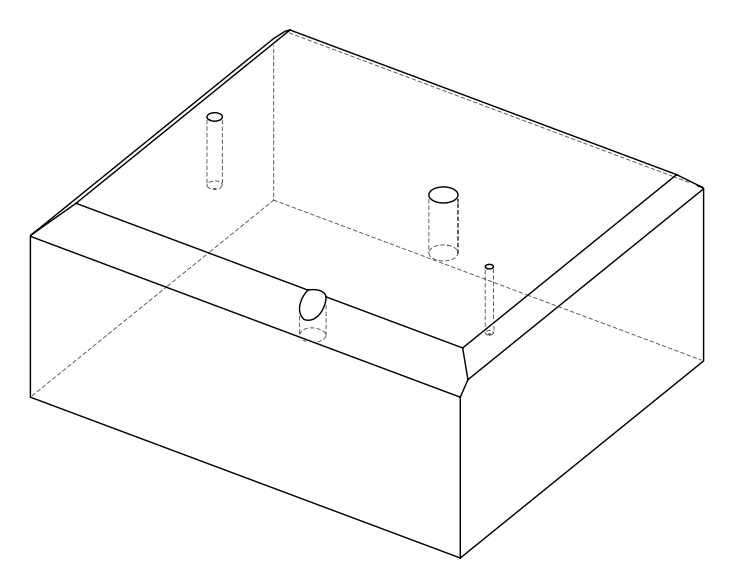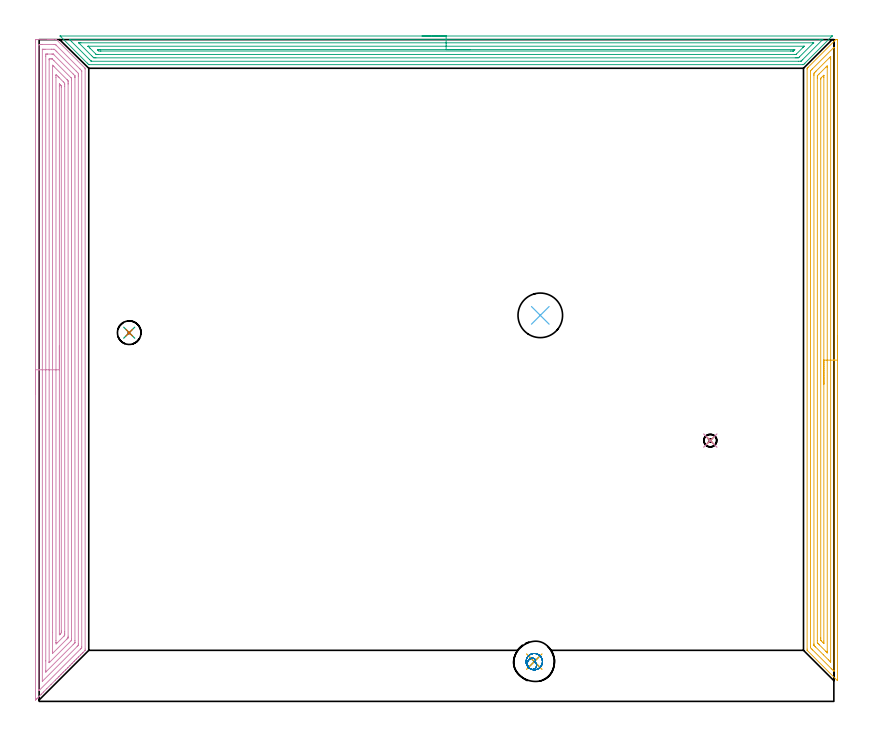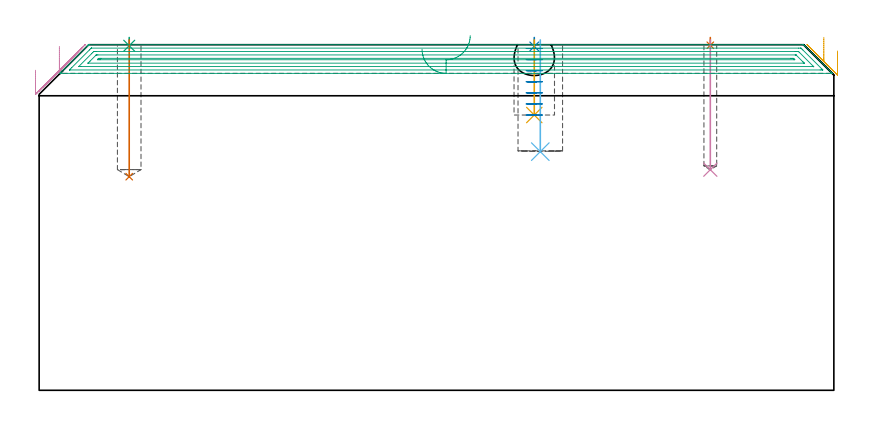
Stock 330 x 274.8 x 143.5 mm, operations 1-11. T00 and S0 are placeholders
(PLAN: 12 operations, 6 tool changes, 62 min)
(1 SPOT_DRILL | STEP1POCKET | NXT0321_9005460120000 | 0.03 min | 0 mm3)
(2 SPOT_DRILL_1 | STEP1POCKET_1 | NXT0321_9005460120000 | 0.03 min | 4 mm3)
(3 SPOT_DRILL_2 | STEP1POCKET_3 | NXT0321_9005460120000 | 0.03 min | 8 mm3)
(4 DRILL_BLIND_HOLE_INTO_CENTER | STEP1POCKET | UGT0301_448 | 0.22 min | 1104 mm3)
(5 DRILL_BLIND_HOLE_INTO_CENTER_1 | STEP1POCKET_1 | NXT0301_128 | 0.13 min | 3169 mm3)
(6 INDEXABLE_INSERT_DRILL_BLIND_HOLE_FROM_SOLID | STEP1POCKET_2 | NXT0302_008 | 0.19 min | 11863 mm3)
(7 DRILL_BLIND_HOLE_INTO_CENTER_2 | STEP1POCKET_3 | UGT0301_212 | 0.23 min | 3970 mm3)
(8 MILL_ROUGH_BLIND_HOLE_CONTOUR | STEP1POCKET_1 | NXT0201_013 | Spiral | 1 min | 3295 mm3)
(9 AREA_MILL | FG_CHAMFER_SURFACE | UGT0205_001 | 12.55 min | 23156 mm3)
(10 AREA_MILL_1 | FG_CHAMFER_SURFACE_1 | UGT0205_001 | 16.93 min | 57212 mm3)
(11 AREA_MILL_2 | FG_CHAMFER_SURFACE_2 | UGT0205_001 | 10.41 min | 20987 mm3)
(12 AREA_MILL_3 | FG_CHAMFER_SURFACE_3 | UGT0205_001 | 20.3 min | 69026 mm3)
(TOOL NXT0321_9005460120000 | NC Spot Drill, 142deg, 12mm, Carbide, Uncoated | D12 PA142 FL30 Z2)
(TOOL UGT0301_448 | Carbide Drill 5.3 mm | D5.3 PA118 FL52 Z2)
(TOOL NXT0301_128 | Carbide Drill 12mm [861.1-1200-036A1-GP GC34] | D12 PA150 FL37.4 Z2)
(TOOL NXT0302_008 | Index. Insert Drill 18.5mm [880-D1850L25-05] | D18.5 PA176 FL93 Z2)
(TOOL UGT0301_212 | Twist Drill 9.8 mm | D9.8 PA118 FL83 Z2)
(TOOL NXT0201_013 | ENDMILL 10mm | D10 FL30 Z4)
(TOOL UGT0205_001 | Chamfer Mill 20 x 3 x 45 deg. | D20 FL50 Z2)
(OP 1 SPOT_DRILL)
G17 G21 G94 G90
T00 M6
G54
G17 G0 G90 X278.7 Y108.3 S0 M3
G43 Z153.5 H0
G94 G81 G98 Z143.272 F250. R146.5
G80
M5
M2
(OP 2 SPOT_DRILL_1)
G17 G21 G94 G90
T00 M6
G54
G17 G0 G90 X205.6 Y16.5 S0 M3
G43 Z153.5 H0
G94 G81 G98 Z142.777 F250. R146.5
G80
M5
M2
(OP 3 SPOT_DRILL_2)
G17 G21 G94 G90
T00 M6
G54
G17 G0 G90 X37.4 Y153.1 S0 M3
G43 Z153.5 H0
G94 G81 G98 Z143.078 F250. R146.5
G80
M5
M2
(OP 4 DRILL_BLIND_HOLE_INTO_CENTER)
G17 G21 G94 G90
T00 M6
G54
G17 G0 G90 X278.7 Y108.3 S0 M3
G43 Z153.5 H0
G94 G81 G98 Z91.6 F250. R145.5
G80
M5
M2
(OP 5 DRILL_BLIND_HOLE_INTO_CENTER_1)
G17 G21 G94 G90
T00 M6
G54
G17 G0 G90 X205.6 Y16.5 S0 M3
G43 Z153.5 H1
G94 G81 G98 Z114.3 F250. R145.5
G80
M5
M2
(OP 6 INDEXABLE_INSERT_DRILL_BLIND_HOLE_FROM_SOLID)
G17 G21 G94 G90
T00 M6
G54
G17 G0 G90 X208.1 Y160.3 S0 M3
G43 Z153.5 H1
G94 G81 G98 Z99.1 F250. R145.5
G80
M5
M2
(OP 7 DRILL_BLIND_HOLE_INTO_CENTER_2)
G17 G21 G94 G90
T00 M6
G54
G17 G0 G90 X37.4 Y153.1 S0 M3
G43 Z153.5 H0
G94 G81 G98 Z88.7 F250. R145.5
G80
M5
M2
(OP 8 MILL_ROUGH_BLIND_HOLE_CONTOUR)
G17 G21 G94 G90
T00 M6
G54
G17 G0 G90 X205.6 Y16.5 S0 M3
G43 Z153.5 H0
Z141.9
G94 G3 X206.04 Y17.301 R0.522 F250.
X204.689 Y17.935 R1.391
X202.741 Y15.969 R2.25
X204.152 Y13.424 R2.488
X208.676 Y15.052 R3.4
X204.152 Y13.424 R-3.4
X206.414 Y14.238 R1.7
X205.6 Y16.5 R1.7
G0 Z137.3
G3 X206.04 Y17.301 R0.522
X204.689 Y17.935 R1.391
X202.741 Y15.969 R2.25
X204.152 Y13.424 R2.488
X208.676 Y15.052 R3.4
X204.152 Y13.424 R-3.4
X206.414 Y14.238 R1.7
X205.6 Y16.5 R1.7
G0 Z132.7
G3 X206.04 Y17.301 R0.522
X204.689 Y17.935 R1.391
X202.741 Y15.969 R2.25
X204.152 Y13.424 R2.488
X208.676 Y15.052 R3.4
X204.152 Y13.424 R-3.4
X206.414 Y14.238 R1.7
X205.6 Y16.5 R1.7
G0 Z128.1
G3 X206.04 Y17.301 R0.522
X204.689 Y17.935 R1.391
X202.741 Y15.969 R2.25
X204.152 Y13.424 R2.488
X208.676 Y15.052 R3.4
X204.152 Y13.424 R-3.4
X206.414 Y14.238 R1.7
X205.6 Y16.5 R1.7
G0 Z123.5
G3 X206.04 Y17.301 R0.522
X204.689 Y17.935 R1.391
X202.741 Y15.969 R2.25
X204.152 Y13.424 R2.488
X208.676 Y15.052 R3.4
X204.152 Y13.424 R-3.4
X206.414 Y14.238 R1.7
X205.6 Y16.5 R1.7
G0 Z118.9
G3 X206.04 Y17.301 R0.522
X204.689 Y17.935 R1.391
X202.741 Y15.969 R2.25
X204.152 Y13.424 R2.488
X208.676 Y15.052 R3.4
X204.152 Y13.424 R-3.4
X206.414 Y14.238 R1.7
X205.6 Y16.5 R1.7
G0 Z114.3
G3 X206.04 Y17.301 R0.522
X204.689 Y17.935 R1.391
X202.741 Y15.969 R2.25
X204.152 Y13.424 R2.488
X208.676 Y15.052 R3.4
X204.152 Y13.424 R-3.4
X206.414 Y14.238 R1.7
X205.6 Y16.5 R1.7
G0 Z153.5
M5
M2
(OP 9 AREA_MILL)
G17 G21 G94 G90
T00 M6
G54
G17 G0 G90 X159. Y276.3 S1061 M3
G43 Z153.5 H0
Z141.6
G94 G1 X159.038 Z140.728 F250.
X159.152 Z139.863
X159.341 Z139.012
X159.603 Z138.18
X159.937 Z137.374
X160.34 Z136.6
X160.808 Z135.864
X161.34 Z135.172
X161.929 Z134.529
X162.572 Z133.94
X163.264 Z133.408
X164. Z132.94
X164.774 Z132.537
X165.58 Z132.203
X166.412 Z131.941
X167.264 Z131.752
X168.128 Z131.638
X169. Z131.6
X329.199
X329.293 Y276.298
X329.295 Y276.297 Z131.601
X329.293 Y276.292 Z131.606
X328.712 Y275.711 Z132.189
X317.979 Y264.979 Z142.921
X317.57 Y264.569 Z143.327
X317.404 Y264.404 Z143.49
X317.1 Y264.4 Z143.5
X20.9
X20.596 Y264.404 Z143.49
X20.43 Y264.569 Z143.327
X20.021 Y264.979 Z142.92
X20.008 Y264.992 Z142.907
X9.004 Y275.995 Z131.904
X8.851 Y276.148 Z131.749
X8.707 Y276.293 Z131.605
X8.705 Y276.297 Z131.6
X8.707 Y276.299 Z131.599
X8.801 Y276.3 Z131.6
X169.
Y274.886 Z133.014
X324.314
X325.13 Y274.885 Z133.015
X325.206 Y274.884 Z133.016
X325.357 Y274.879 Z133.021
X325.413 Y274.873 Z133.027
X325.394 Y274.85 Z133.05
X325.357 Y274.81 Z133.09
X325.245 Y274.695 Z133.205
X325.13 Y274.579 Z133.321
X317.1 Y266.55 Z141.35
X316.769 Y266.222 Z141.678
X316.43 Y265.89 Z142.01
X316.355 Y265.821 Z142.079
X316.281 Y265.817 Z142.083
X316.208 Y265.816 Z142.084
X315.392 Y265.814 Z142.086
X21.792 Y265.815 Z142.085
X21.716 Y265.817 Z142.083
X21.666 Y265.82 Z142.08
X21.637 Y265.824 Z142.076
X21.623 Y265.836 Z142.064
X21.563 Y265.89 Z142.01
X20.9 Y266.55 Z141.35
X13.532 Y273.918 Z133.982
X12.87 Y274.581 Z133.319
X12.649 Y274.81 Z133.09
X12.585 Y274.879 Z133.021
X12.718 Y274.883 Z133.017
X12.795 Y274.885 Z133.015
X169. Y274.886 Z133.014
Y273.472 Z134.428
X321.116 Y273.471 Z134.429
X321.297 Y273.47 Z134.43
X321.561 Y273.465 Z134.435
X321.562 Y273.464 Z134.436
X321.561 Y273.461 Z134.439
X315.774 Y267.674 Z140.226
X315.541 Y267.449 Z140.451
X315.316 Y267.235 Z140.665
X314.868 Y267.231 Z140.669
X314.424 Y267.229 Z140.671
X313.978 Y267.228 Z140.672
X23.576 Y267.229 Z140.671
X23.128 Y267.231 Z140.669
X22.684 Y267.236 Z140.664
X22.232 Y267.674 Z140.226
X21.792 Y268.108 Z139.792
X16.439 Y273.462 Z134.438
X16.437 Y273.469 Z134.431
X16.439 Y273.47 Z134.43
X16.885 Y273.471 Z134.429
X17.331 Y273.472 Z134.428
X169.
Y272.057 Z135.843
X317.46
X317.601 Y272.055 Z135.845
X317.671 Y272.052 Z135.848
X317.69 Y272.05 Z135.85
X317.686 Y272.045 Z135.855
X317.442 Y271.793 Z136.107
X317.293 Y271.642 Z136.258
X317.1 Y271.449 Z136.451
X314.424 Y268.774 Z139.126
X314.316 Y268.674 Z139.226
X314.29 Y268.651 Z139.249
X314.245 Y268.648 Z139.252
X314.143 Y268.645 Z139.255
X313.939 Y268.643 Z139.257
X24.392
X23.984 Y268.644 Z139.256
X23.78 Y268.646 Z139.254
X23.731 Y268.649 Z139.251
X23.709 Y268.652 Z139.248
X23.68 Y268.678 Z139.222
X23.576 Y268.775 Z139.125
X21.107 Y271.242 Z136.658
X20.9 Y271.449 Z136.451
X20.374 Y271.982 Z135.918
X20.315 Y272.046 Z135.854
X20.312 Y272.051 Z135.849
X20.322 Y272.053 Z135.847
X20.365 Y272.055 Z135.845
X20.543 Y272.057 Z135.843
X169.
Y270.643 Z137.257
X313.239
X313.532 Y270.64 Z137.26
X313.806 Y270.636 Z137.264
X313.532 Y270.33 Z137.57
X313.356 Y270.156 Z137.744
X313.29 Y270.094 Z137.806
X313.261 Y270.07 Z137.83
X313.231 Y270.064 Z137.836
X312.931 Y270.059 Z137.841
X312.639 Y270.057 Z137.843
X312.041
X25.653
X25.361 Y270.059 Z137.841
X24.755 Y270.064 Z137.836
X24.468 Y270.331 Z137.569
X24.449 Y270.35 Z137.55
X24.182 Y270.636 Z137.264
X24.468 Y270.639 Z137.261
X25.068 Y270.643 Z137.257
X25.361
X169.
X169.872 Z137.295
X170.736 Z137.409
X171.588 Z137.598
X172.42 Z137.86
X173.226 Z138.194
X174. Z138.597
X174.736 Z139.065
X175.428 Z139.596
X176.071 Z140.186
X176.66 Z140.829
X177.192 Z141.521
X177.66 Z142.257
X178.063 Z143.031
X178.397 Z143.837
X178.659 Z144.669
X178.848 Z145.52
X178.962 Z146.385
X179. Z147.257
G0 Z153.5
M5
M2
(OP 10 AREA_MILL_1)
G17 G21 G94 G90
T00 M6
G54
G17 G0 G90 X-1.5 Y127.7 S1061 M3
G43 Z153.5 H0
Z132.9
G94 G1 Y127.738 Z132.028 F250.
Y127.852 Z131.164
Y128.041 Z130.312
Y128.303 Z129.48
Y128.637 Z128.674
Y129.04 Z127.9
Y129.509 Z127.164
Y130.04 Z126.472
Y130.629 Z125.829
Y131.272 Z125.24
Y131.964 Z124.708
Y132.7 Z124.24
Y133.474 Z123.837
Y134.28 Z123.503
Y135.112 Z123.241
Y135.964 Z123.052
Y136.829 Z122.938
Y137.7 Z122.9
Y273.846
X-1.499 Y274.199 Z122.901
X-1.494 Y274.732 Z122.903
X-1.491 Y274.792 Z122.906
X-0.963 Y274.8 Z123.434
X3.475 Z127.869
X4.054 Z128.451
X4.362 Z128.759
X4.941 Z129.338
X5.25 Z129.646
X5.867 Z130.266
X6.948 Z131.348
X7.006 Z131.405
X7.199 Z131.596
X7.208 Y274.794 Z131.605
X19.021 Y262.978 Z143.42
X19.099 Y262.895 Z143.485
X19.1 Y262.601 Z143.5
Y21.721
X19.101 Y21.205 Z143.481
X19.016 Y21.115 Z143.415
X18.236 Y20.336 Z142.636
X17.971 Y20.069 Z142.367
X17.838 Y19.937 Z142.235
X17.358 Y19.458 Z141.758
X17.084 Y19.182 Z141.48
X16.48 Y18.58 Z140.879
X16.196 Y18.294 Z140.592
X15.611 Y17.711 Z140.011
X15.309 Y17.407 Z139.704
X14.723 Y16.823 Z139.123
X14.421 Y16.519 Z138.816
X13.829 Y15.929 Z138.229
X13.534 Y15.631 Z137.929
X12.93 Y15.03 Z137.33
X12.646 Y14.744 Z137.041
X12.038 Y14.138 Z136.438
X11.759 Y13.856 Z136.153
X11.146 Y13.246 Z135.545
X10.871 Y12.968 Z135.265
X10.174 Y12.274 Z134.574
X9.809 Y11.907 Z134.205
X9.268 Y11.368 Z133.668
X8.917 Y11.015 Z133.313
X8.362 Y10.462 Z132.762
X8.025 Y10.123 Z132.421
X7.456 Y9.556 Z131.855
X6.729 Y8.829 Z131.128
X4.954 Y7.054 Z129.353
X3.179 Y5.278 Z127.578
X1.778 Y3.878 Z126.177
X0.886 Y2.986 Z125.285
X-0.006 Y2.094 Z124.393
X-0.898 Y1.202 Z123.501
X-0.963 Y1.135 Z123.433
X-1.153 Y0.947 Z123.247
X-1.186 Y0.914 Z123.214
X-1.407 Y0.693 Z122.991
X-1.494 Y0.607 Z122.904
X-1.497 Y0.606 Z122.901
X-1.499 Y0.607 Z122.899
X-1.5 Y0.842 Z122.9
Y137.7
X-0.086 Z124.314
X-0.085 Y272.424 Z124.315
X-0.076 Y272.79 Z124.324
X0.431 Y272.798 Z124.831
X0.812 Y272.799 Z125.212
X1.316 Y272.8 Z125.716
X6.137 Y272.799 Z130.537
X6.646 Y272.796 Z131.046
X6.735 Y272.79 Z131.135
X6.912 Y272.628 Z131.312
X7.025 Y272.522 Z131.425
X7.135 Y272.415 Z131.535
X16.948 Y262.601 Z141.348
X17.676 Y261.863 Z142.076
X17.685 Y261.709 Z142.085
Y261.699
Y22.603
X17.676 Y22.237 Z142.076
X17.421 Y21.976 Z141.821
X17.171 Y21.721 Z141.571
X0.219 Y4.77 Z124.619
X0.069 Y4.625 Z124.469
X-0.076 Y4.486 Z124.324
X-0.085 Y4.77 Z124.315
X-0.086 Y4.78 Z124.314
Y137.7
X1.328 Z125.728
X1.329 Y270.63 Z125.729
X1.331 Y270.723 Z125.731
X1.333 Y270.769 Z125.733
X1.334 Y270.785 Z125.734
X1.362 Y270.79 Z125.762
X1.533 Y270.798 Z125.933
X1.7 Y270.799 Z126.1
X2.418 Y270.8 Z126.818
X5.081 Z129.481
X5.25 Z129.65
X5.97 Y270.798 Z130.37
X6.137 Y270.794 Z130.537
X6.301 Y270.787 Z130.701
X6.466 Y270.63 Z130.866
X7.025 Y270.075 Z131.425
X7.363 Y269.738 Z131.763
X15.391 Y261.709 Z139.791
X15.9 Y261.191 Z140.3
X16.264 Y260.817 Z140.664
X16.268 Y260.447 Z140.668
X16.271 Y259.924 Z140.671
Y259.552
Y24.025
X16.269 Y23.505 Z140.669
X16.266 Y23.319 Z140.666
X16.264 Y23.277 Z140.664
X16.242 Y23.25 Z140.642
X16.2 Y23.204 Z140.6
X15.9 Y22.9 Z140.3
X15.758 Y22.757 Z140.158
X1.338 Y8.339 Z125.738
X1.335 Z125.735
X1.333 Z125.733
X1.332 Y8.349 Z125.732
X1.329 Y8.711 Z125.729
X1.328 Y137.7 Z125.728
X2.743 Z127.143
Y267.954
X2.748 Y268.685 Z127.148
X2.75 Y268.785 Z127.15
X2.844 Y268.79 Z127.244
X3.054 Y268.795 Z127.454
X3.475 Y268.8 Z127.875
X3.52 Z127.92
X5.296 Z129.696
X5.716 Y268.796 Z130.116
X5.821 Y268.793 Z130.221
X5.846 Y268.79 Z130.246
X5.882 Y268.76 Z130.282
X5.95 Y268.696 Z130.35
X6.137 Y268.513 Z130.537
X14.125 Y260.526 Z138.525
X14.723 Y259.924 Z139.123
X14.809 Y259.83 Z139.209
X14.85 Y259.782 Z139.25
X14.852 Y259.74 Z139.252
X14.855 Y259.557 Z139.255
X14.857 Y259.189 Z139.257
Y259.032
Y25.29
X14.855 Y24.556 Z139.255
X14.853 Y24.397 Z139.253
X14.85 Y24.311 Z139.25
X14.781 Y24.237 Z139.181
X14.672 Y24.124 Z139.072
X14.536 Y23.985 Z138.936
X14.125 Y23.574 Z138.525
X2.905 Y12.354 Z127.305
X2.835 Y12.289 Z127.235
X2.776 Y12.236 Z127.176
X2.749 Y12.216 Z127.149
X2.748 Y12.269 Z127.148
X2.744 Y12.642 Z127.144
X2.743 Y16.825 Z127.143
Y137.7
X4.157 Z128.557
Y266.375
X4.16 Y266.582 Z128.56
X4.164 Y266.719 Z128.564
X4.172 Y266.791 Z128.572
X4.206 Y266.793 Z128.606
X4.362 Y266.797 Z128.762
X4.623 Y266.8 Z129.023
X5.25 Y266.797 Z129.65
X5.339 Y266.794 Z129.739
X5.392 Y266.79 Z129.792
X5.441 Y266.749 Z129.841
X5.638 Y266.558 Z130.038
X6.032 Y266.169 Z130.432
X6.137 Y266.065 Z130.537
X13.169 Y259.032 Z137.569
X13.238 Y258.962 Z137.638
X13.436 Y258.754 Z137.836
X13.441 Y258.346 Z137.841
X13.442 Y258.14 Z137.842
X13.443 Y25.975 Z137.843
X13.442 Y25.632 Z137.842
X13.439 Y25.461 Z137.839
X13.436 Y25.377 Z137.836
X13.429 Y25.339 Z137.829
X13.388 Y25.29 Z137.788
X13.314 Y25.213 Z137.714
X13.238 Y25.136 Z137.638
X4.362 Y16.261 Z128.762
X4.308 Y16.209 Z128.708
X4.199 Y16.109 Z128.599
X4.162 Y16.082 Z128.562
X4.161 Y16.103 Z128.561
X4.159 Y16.162 Z128.559
X4.157 Y16.368 Z128.557
Y16.574
Y137.7
X5.571 Z129.971
X5.572 Y264.062 Z129.972
X5.573 Y264.143 Z129.973
X5.574 Y264.166 Z129.974
X5.62 Y264.124 Z130.02
X5.778 Y263.972 Z130.178
X6.016 Y263.736 Z130.416
X6.137 Y263.615 Z130.537
X11.611 Y258.14 Z136.011
X11.761 Y257.984 Z136.161
X12.022 Y257.708 Z136.422
X12.025 Y257.575 Z136.425
X12.027 Y257.248 Z136.427
X12.029 Y256.679 Z136.429
Y256.356
Y27.074
X12.027 Y26.507 Z136.427
X12.024 Y26.425 Z136.424
X12.022 Y26.388 Z136.422
X12.002 Y26.362 Z136.402
X11.832 Y26.182 Z136.232
X11.648 Y25.996 Z136.048
X11.463 Y25.81 Z135.863
X5.587 Y19.937 Z129.987
X5.583 Y19.936 Z129.983
X5.578 Y19.937 Z129.978
X5.577 Y19.962 Z129.977
X5.572 Y20.505 Z129.972
X5.571 Y28.667 Z129.971
Y137.7
X6.985 Z131.385
Y259.072
X6.988 Y259.924 Z131.388
X6.99 Y259.959 Z131.39
X7.025 Y260.266 Z131.425
X7.375 Y259.924 Z131.775
X7.912 Y259.39 Z132.312
X8.271 Y259.032 Z132.671
X10.052 Y257.248 Z134.452
X10.575 Y256.716 Z134.975
X10.61 Y256.356 Z135.01
X10.612 Y256.319 Z135.012
X10.615 Y255.464 Z135.015
Y28.858
X10.613 Y27.966 Z135.013
X10.612 Y27.929 Z135.012
X10.575 Y27.384 Z134.975
X10.424 Y27.226 Z134.824
X10.276 Y27.074 Z134.676
X7.6 Y24.397 Z132.
X7.309 Y24.112 Z131.709
X7.025 Y23.834 Z131.425
X6.989 Y24.397 Z131.389
X6.987 Y24.435 Z131.387
X6.985 Y25.29 Z131.385
Y137.7
X8.4 Z132.8
Y255.464
X8.401 Y255.865 Z132.801
X8.405 Y256.356 Z132.805
X8.406 Y256.42 Z132.806
X8.487 Y256.356 Z132.887
X8.8 Y256.049 Z133.2
X9.092 Y255.754 Z133.492
X9.163 Y255.678 Z133.563
X9.194 Y255.642 Z133.594
X9.195 Y255.597 Z133.595
X9.198 Y255.464 Z133.598
X9.2 Y255.062 Z133.6
Y29.349
X9.197 Y28.858 Z133.597
X9.194 Y28.462 Z133.594
X8.8 Y28.048 Z133.2
X8.76 Y28.007 Z133.16
X8.719 Y27.966 Z133.119
X8.592 Y27.842 Z132.992
X8.422 Y27.68 Z132.822
X8.405 Y27.665 Z132.805
X8.404 Y27.678 Z132.804
X8.401 Y27.725 Z132.801
X8.399 Y27.966 Z132.799
X8.4 Y137.7 Z132.8
Y138.572 Z132.838
Y139.437 Z132.951
Y140.288 Z133.14
Y141.12 Z133.403
Y141.926 Z133.736
Y142.7 Z134.139
Y143.436 Z134.608
Y144.128 Z135.139
Y144.771 Z135.728
Y145.361 Z136.372
Y145.892 Z137.064
Y146.36 Z137.8
Y146.763 Z138.573
Y147.097 Z139.379
Y147.359 Z140.211
Y147.548 Z141.063
Y147.662 Z141.928
Y147.7 Z142.8
G0 Z153.5
M5
M2
(OP 11 AREA_MILL_2)
G17 G21 G94 G90
T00 M6
G54
G17 G0 G90 X331.5 Y151.7 S1061 M3
G43 Z153.5 H0
Z140.9
G94 G1 Y151.662 Z140.028 F250.
Y151.548 Z139.164
Y151.359 Z138.312
Y151.097 Z137.48
Y150.763 Z136.674
Y150.36 Z135.9
Y149.892 Z135.164
Y149.36 Z134.472
Y148.771 Z133.829
Y148.128 Z133.24
Y147.436 Z132.708
Y146.7 Z132.24
Y145.926 Z131.837
Y145.12 Z131.503
Y144.288 Z131.241
Y143.436 Z131.052
Y142.572 Z130.938
Y141.7 Z130.9
X331.499 Y8.712 Z130.901
X331.491 Y8.612 Z130.905
X331.411 Y8.689 Z130.987
X318.925 Y21.175 Z143.474
X318.907 Y21.2 Z143.493
X318.9 Y21.694 Z143.5
Y262.598
X318.904 Y262.905 Z143.49
X319.071 Y263.072 Z143.326
X319.326 Y263.327 Z143.073
X330.196 Y274.198 Z132.201
X330.792 Y274.792 Z131.607
X330.801 Y274.8 Z131.598
X331.493 Z130.907
X331.5 Y274.703 Z130.9
Y141.7
X330.086 Z132.314
Y12.771
X330.08 Y12.482 Z132.32
X329.782 Y12.771 Z132.618
X329.193 Y13.357 Z133.207
X328.886 Y13.664 Z133.514
X321.207 Y21.343 Z141.193
X320.858 Y21.694 Z141.542
X320.32 Y22.242 Z142.08
X320.314 Y22.592 Z142.086
Y261.712
X320.32 Y261.858 Z142.08
X320.686 Y262.231 Z141.714
X321.048 Y262.598 Z141.352
X329.971 Y271.521 Z132.429
X330.028 Y271.573 Z132.372
X330.08 Y271.618 Z132.32
X330.085 Y271.521 Z132.315
X330.086 Y271.515 Z132.314
Y141.7
X328.672 Z133.728
X328.671 Y16.865 Z133.729
X328.669 Y16.34 Z133.731
X328.668 Y16.339 Z133.732
X328.661 Y16.34 Z133.739
X328.305 Y16.694 Z134.095
X327.766 Y17.233 Z134.634
X325.644 Y19.355 Z136.756
X322.413 Y22.586 Z139.987
X322.095 Y22.906 Z140.305
X321.811 Y23.196 Z140.589
X321.743 Y23.268 Z140.657
X321.735 Y23.356 Z140.665
X321.732 Y23.478 Z140.668
X321.729 Y23.846 Z140.671
Y259.922
X321.731 Y260.288 Z140.669
X321.736 Y260.814 Z140.664
X321.91 Y261. Z140.49
X322.095 Y261.192 Z140.305
X322.349 Y261.45 Z140.051
X322.605 Y261.706 Z139.795
X328.133 Y267.233 Z134.267
X328.305 Y267.403 Z134.095
X328.584 Y267.672 Z133.816
X328.665 Y267.736 Z133.735
X328.669 Y267.657 Z133.731
X328.67 Y267.585 Z133.73
X328.671 Y267.06 Z133.729
X328.672 Y266.691 Z133.728
Y141.7
X327.257 Z135.143
Y20.802
X327.253 Y20.218 Z135.147
X327.251 Y20.211 Z135.149
X327.248 Z135.152
X327.209 Y20.245 Z135.191
X327.128 Y20.322 Z135.272
X326.968 Y20.48 Z135.432
X326.647 Y20.802 Z135.753
X323.97 Y23.478 Z138.43
X323.869 Y23.58 Z138.531
X323.476 Y23.976 Z138.924
X323.279 Y24.177 Z139.121
X323.182 Y24.279 Z139.218
X323.15 Y24.326 Z139.25
X323.143 Y25.263 Z139.257
Y258.867
X323.144 Y259.029 Z139.256
X323.149 Y259.753 Z139.251
X323.153 Y259.792 Z139.247
X323.177 Y259.82 Z139.223
X323.272 Y259.922 Z139.128
X323.571 Y260.222 Z138.829
X323.869 Y260.521 Z138.531
X326.531 Y263.182 Z135.869
X326.839 Y263.491 Z135.561
X326.972 Y263.621 Z135.428
X327.134 Y263.777 Z135.266
X327.25 Y263.887 Z135.15
X327.255 Y263.655 Z135.145
X327.257 Y263.491 Z135.143
Y263.332
Y141.7
X325.843 Z136.557
Y25.062
X325.842 Y24.37 Z136.558
X325.839 Y24.174 Z136.561
X325.836 Y24.105 Z136.564
X325.831 Y24.079 Z136.569
X325.761 Y24.144 Z136.639
X325.644 Y24.256 Z136.756
X325.528 Y24.37 Z136.872
X324.756 Y25.147 Z137.644
X324.646 Y25.263 Z137.754
X324.564 Y25.368 Z137.836
X324.562 Y25.459 Z137.838
X324.558 Y26.155 Z137.842
X324.557 Y26.355 Z137.843
Y258.337
X324.56 Y258.538 Z137.84
X324.564 Y258.671 Z137.836
X324.569 Y258.759 Z137.831
X324.792 Y258.994 Z137.608
X325.682 Y259.883 Z136.718
X325.722 Y259.922 Z136.678
X325.776 Y259.966 Z136.624
X325.837 Y259.998 Z136.563
X325.84 Y259.922 Z136.56
X325.842 Y259.848 Z136.558
X325.843 Y259.722 Z136.557
Y259.029
Y141.7
Y140.828 Z136.595
Y139.964 Z136.709
Y139.112 Z136.898
Y138.28 Z137.16
Y137.474 Z137.494
Y136.7 Z137.897
Y135.964 Z138.365
Y135.272 Z138.896
Y134.629 Z139.486
Y134.04 Z140.129
Y133.508 Z140.821
Y133.04 Z141.557
Y132.637 Z142.331
Y132.303 Z143.137
Y132.041 Z143.969
Y131.852 Z144.82
Y131.738 Z145.685
Y131.7 Z146.557
G0 Z153.5
M5
M2
